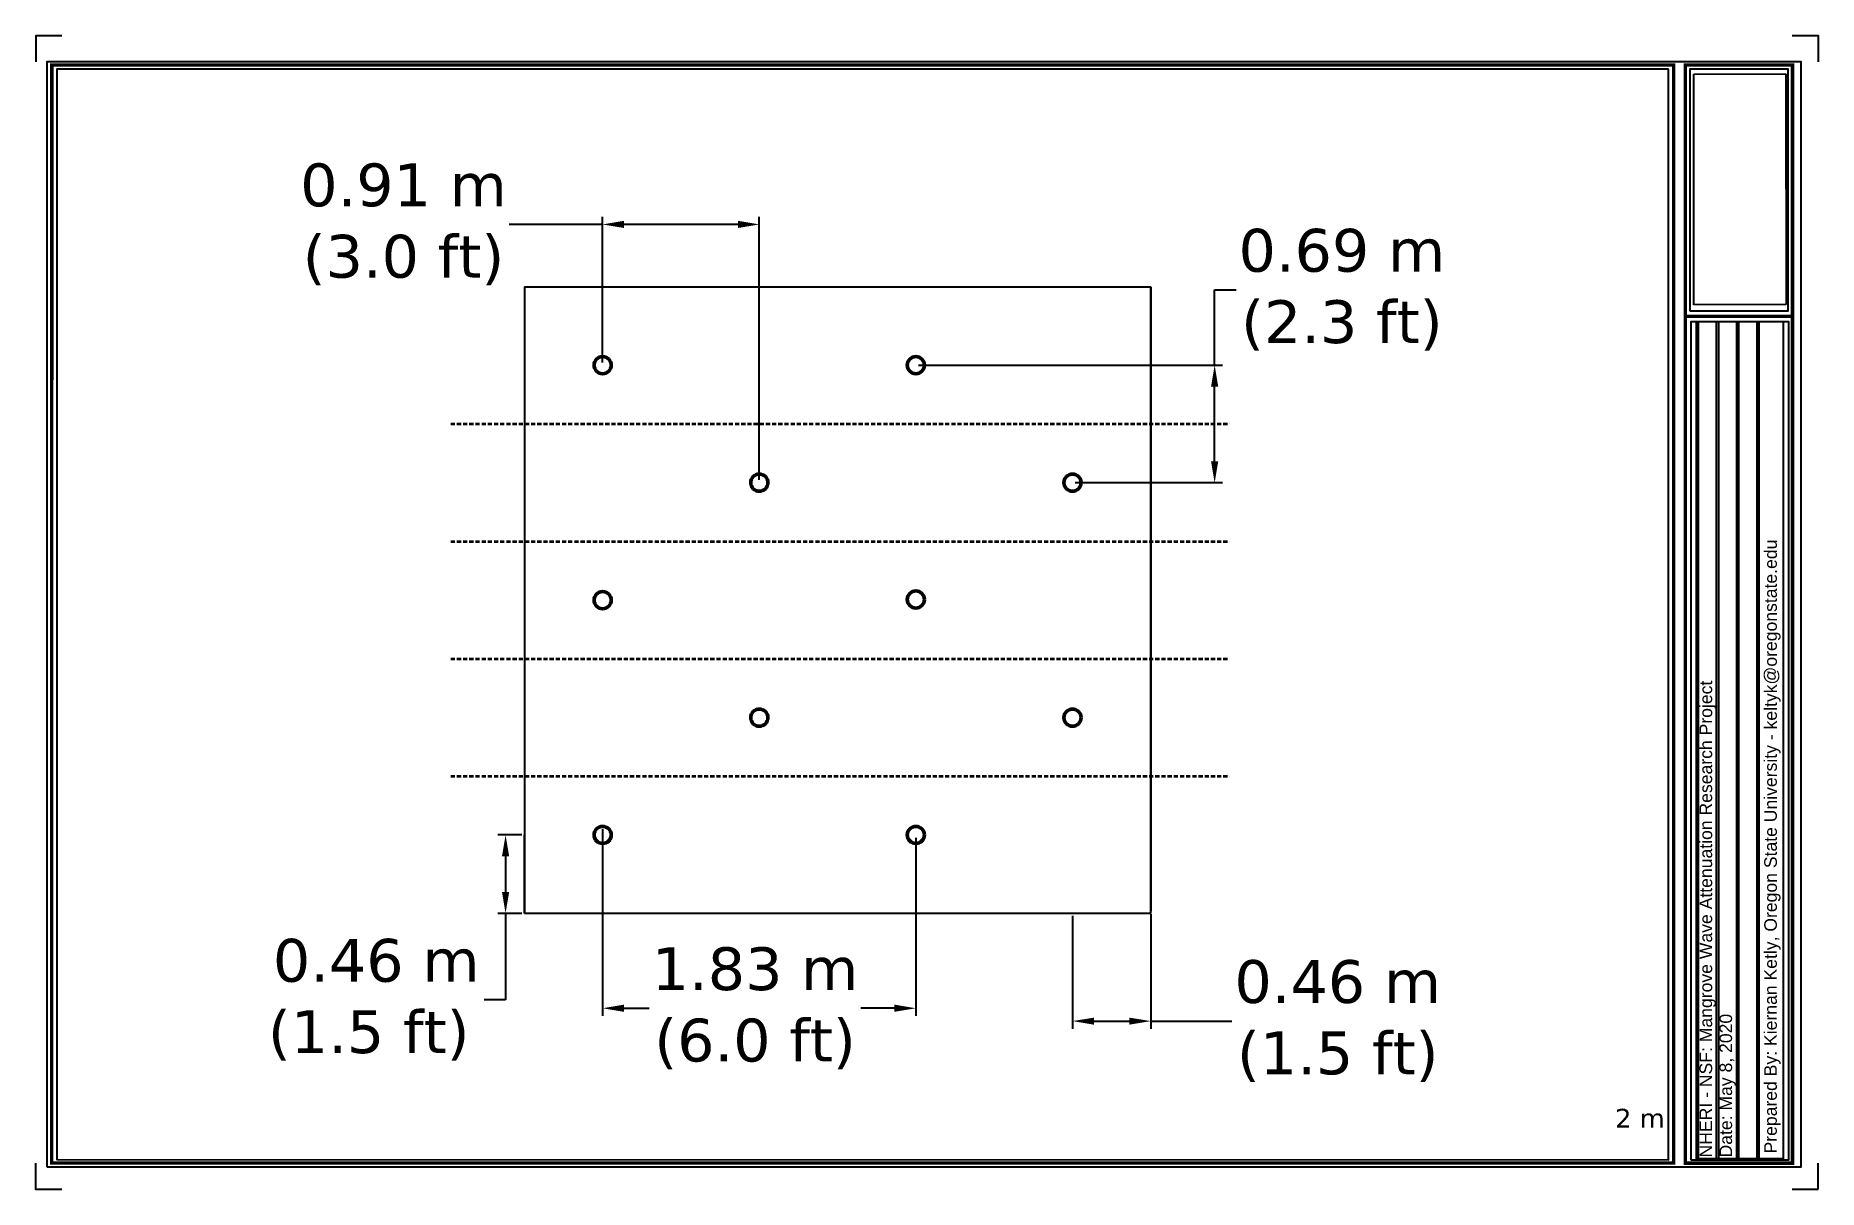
# Paper-space layout 'Mangrove Forest Bay Layout' of a CAD drawing. Header units: feet. Extents: x -9.9 to 37.6, y -9.3 to 21.4.
# The model-space entities are those that its viewports show. They can reach past a viewport. Long polylines and large blocks are cut down to what shows.
import ezdxf
from ezdxf.enums import TextEntityAlignment as Align

# ---------------------------------------------------------------- set-up
doc = ezdxf.new("R2010")
doc.units = ezdxf.units.FT
doc.header["$MEASUREMENT"] = 0
doc.header["$PDMODE"] = 35
doc.linetypes.add('DASHED2', pattern=[0.375, 0.25, -0.125])
for name, color, linetype in [(').5 layer template', 7, 'Continuous'), ('ATM Mangroves', 3, 'Continuous'), ('BRD', 7, 'Continuous'), ('G-ANNO-NPLT', 40, 'Continuous'), ('G-ANNO-SYMB-NPLT', 11, 'Continuous'), ('Slabs', 7, 'Continuous'), ('Viewport', 2, 'Continuous')]:
    doc.layers.add(name, color=color, linetype=linetype)
doc.layers.add('Plot View', color=2, linetype='Continuous', plot=False)
doc.styles.add('_ATM-F2', font='arial.ttf')
doc.styles.get("Standard").update_dxf_attribs({"font": 'verdana.ttf'})
doc.dimstyles.new('Meters', dxfattribs={"dimscale": 0.25, "dimtxt": 1, "dimasz": 0.18, "dimexe": 0.178, "dimexo": 0.0625, "dimgap": 0.09, "dimtad": 0, "dimtih": 1, "dimtoh": 1, "dimzin": 0, "dimdsep": 46, "dimtxsty": 'Standard', "dimcen": 0.09, "dimazin": 0, "dimtfac": 1, "dimtofl": 0, "dimtmove": 0, "dimatfit": 3, "dimfxl": 0.5, "dimfxlon": 1, "dimtolj": 1, "dimtzin": 0, "dimarcsym": 0})
picture_1 = doc.add_image_def('image1.jpg', size_in_pixel=(2000, 800))

# ---------------------------------------------------------------- blocks, each defined once
blk = doc.blocks.new('*D194')
at = {"layer": 'ATM Mangroves', "color": 0, "lineweight": -2, "transparency": 16777216}
for p, q in [((156.313, -468.836), (156.173, -468.836)), ((156.218, -468.961), (156.218, -469.169)), ((156.313, -469.294), (156.173, -469.294)), ((156.218, -469.294), (156.218, -469.799)), ((156.218, -469.799), (156.093, -469.799))]:
    blk.add_line(p, q, dxfattribs=at)
at = {"layer": 'ATM Mangroves', "color": 0, "transparency": 16777216}
for points in [[(156.197, -468.961), (156.239, -468.961), (156.218, -468.836)], [(156.197, -469.169), (156.239, -469.169), (156.218, -469.294)]]:
    blk.add_solid(points, dxfattribs=at)
at = {"layer": 'Defpoints', "color": 0, "transparency": 16777216}
for p in [(156.328, -468.836), (156.218, -469.294), (156.328, -469.294)]:
    blk.add_point(p, dxfattribs=at)
at = {"layer": 'ATM Mangroves', "color": 0, "transparency": 16777216, "insert": (155.419, -469.799), "char_height": 0.25, "attachment_point": 5}
blk.add_mtext('\\A1;{\\H0.8x; }0.46 m\\P(1.5 ft)', dxfattribs=at)
blk = doc.blocks.new('*D191')
at = {"layer": 'ATM Mangroves', "color": 0, "lineweight": -2, "transparency": 16777216}
for p, q in [((160.359, -466.093), (160.359, -465.653)), ((160.359, -465.653), (160.484, -465.653)), ((158.63, -466.093), (160.404, -466.093)), ((160.359, -466.654), (160.359, -466.218)), ((159.544, -466.779), (160.404, -466.779))]:
    blk.add_line(p, q, dxfattribs=at)
at = {"layer": 'ATM Mangroves', "color": 0, "transparency": 16777216}
for points in [[(160.338, -466.218), (160.38, -466.218), (160.359, -466.093)], [(160.338, -466.654), (160.38, -466.654), (160.359, -466.779)]]:
    blk.add_solid(points, dxfattribs=at)
at = {"layer": 'Defpoints', "color": 0, "transparency": 16777216}
for p in [(158.614, -466.093), (159.529, -466.779), (160.359, -466.779)]:
    blk.add_point(p, dxfattribs=at)
at = {"layer": 'ATM Mangroves', "color": 0, "transparency": 16777216, "insert": (161.102, -465.653), "char_height": 0.25, "attachment_point": 5}
blk.add_mtext('\\A1;0.69 m\\P(2.3 ft)', dxfattribs=at)
blk = doc.blocks.new('*D195')
at = {"layer": 'ATM Mangroves', "color": 0, "lineweight": -2, "transparency": 16777216}
for p, q in [((159.529, -469.309), (159.529, -469.968)), ((159.986, -469.298), (159.986, -469.968)), ((159.654, -469.923), (159.861, -469.923)), ((159.986, -469.923), (160.46, -469.923))]:
    blk.add_line(p, q, dxfattribs=at)
at = {"layer": 'ATM Mangroves', "color": 0, "transparency": 16777216}
for points in [[(159.654, -469.903), (159.654, -469.944), (159.529, -469.923)], [(159.861, -469.903), (159.861, -469.944), (159.986, -469.923)]]:
    blk.add_solid(points, dxfattribs=at)
at = {"layer": 'Defpoints', "color": 0, "transparency": 16777216}
for p in [(159.529, -469.294), (159.986, -469.282), (159.986, -469.923)]:
    blk.add_point(p, dxfattribs=at)
at = {"layer": 'ATM Mangroves', "color": 0, "transparency": 16777216, "insert": (161.078, -469.923), "char_height": 0.25, "attachment_point": 5}
blk.add_mtext('\\A1;0.46 m\\P(1.5 ft)', dxfattribs=at)
blk = doc.blocks.new('*D192')
at = {"layer": 'ATM Mangroves', "color": 0, "lineweight": -2, "transparency": 16777216}
for p, q in [((156.785, -466.078), (156.785, -465.226)), ((157.7, -466.763), (157.7, -465.226)), ((156.785, -465.271), (156.24, -465.271)), ((157.575, -465.271), (156.91, -465.271))]:
    blk.add_line(p, q, dxfattribs=at)
at = {"layer": 'ATM Mangroves', "color": 0, "transparency": 16777216}
for points in [[(156.91, -465.25), (156.91, -465.292), (156.785, -465.271)], [(157.575, -465.25), (157.575, -465.292), (157.7, -465.271)]]:
    blk.add_solid(points, dxfattribs=at)
at = {"layer": 'Defpoints', "color": 0, "transparency": 16777216}
for p in [(156.785, -465.271), (156.785, -466.093), (157.7, -466.779)]:
    blk.add_point(p, dxfattribs=at)
at = {"layer": 'ATM Mangroves', "color": 0, "transparency": 16777216, "insert": (155.622, -465.271), "char_height": 0.25, "attachment_point": 5}
blk.add_mtext('\\A1;0.91 m\\P(3.0 ft)', dxfattribs=at)
blk = doc.blocks.new('*D193')
at = {"layer": 'ATM Mangroves', "color": 0, "lineweight": -2, "transparency": 16777216}
for p, q in [((156.785, -468.802), (156.785, -469.892)), ((158.614, -468.852), (158.614, -469.892)), ((156.91, -469.848), (157.057, -469.848)), ((158.489, -469.848), (158.293, -469.848))]:
    blk.add_line(p, q, dxfattribs=at)
at = {"layer": 'ATM Mangroves', "color": 0, "transparency": 16777216}
for points in [[(156.91, -469.827), (156.91, -469.869), (156.785, -469.848)], [(158.489, -469.827), (158.489, -469.869), (158.614, -469.848)]]:
    blk.add_solid(points, dxfattribs=at)
at = {"layer": 'Defpoints', "color": 0, "transparency": 16777216}
for p in [(156.785, -468.786), (158.614, -468.836), (158.614, -469.848)]:
    blk.add_point(p, dxfattribs=at)
at = {"layer": 'ATM Mangroves', "color": 0, "transparency": 16777216, "insert": (157.675, -469.848), "char_height": 0.25, "attachment_point": 5}
blk.add_mtext('\\A1;1.83 m\\P(6.0 ft)', dxfattribs=at)

msp = doc.modelspace()

# ---------------------------------------------------------------- linework, layer by layer
at = {"color": 0, "linetype": 'DASHED2', "lineweight": 35, "ltscale": 2, "transparency": 33554687}
for p, q in [((155.898, -466.436), (160.446, -466.436)), ((155.898, -467.122), (160.446, -467.122)), ((155.898, -467.808), (160.446, -467.808)), ((155.898, -468.493), (160.446, -468.493))]:
    msp.add_line(p, q, dxfattribs=at)
at = {"layer": 'ATM Mangroves', "color": 7, "transparency": 33554687}
for p, q in [((156.328, -465.636), (156.328, -469.294)), ((156.328, -465.636), (156.328, -466.093)), ((159.986, -465.636), (159.986, -466.081)), ((156.328, -469.294), (156.328, -468.836)), ((159.986, -469.282), (159.986, -468.837))]:
    msp.add_line(p, q, dxfattribs=at)
at = {"layer": 'ATM Mangroves', "color": 7, "lineweight": 50, "ltscale": 1.5, "transparency": 33554687}
for centre in [(156.785, -466.093), (158.614, -466.093), (157.7, -466.779), (159.529, -466.779), (156.785, -467.465), (158.614, -467.461), (157.7, -468.151), (159.529, -468.151), (156.785, -468.836), (158.614, -468.836)]:
    msp.add_circle(centre, 0.05, dxfattribs=at)
at = {"layer": 'ATM Mangroves', "color": 7, "transparency": 33554687}
for centre, start, end in [((159.986, -465.636), 270, 270.0009), ((159.986, -467.46), 89.9983, 90), ((159.986, -467.46), 270, 270.0017), ((159.986, -469.282), 89.9983, 90)]:
    msp.add_arc(centre, 0.05, start, end, dxfattribs=at)
at = {"layer": 'Slabs', "color": 0, "transparency": 33554687}
for p, q in [((156.328, -465.636), (159.986, -465.636)), ((159.986, -465.636), (159.986, -469.282)), ((159.986, -469.294), (156.328, -469.294))]:
    msp.add_line(p, q, dxfattribs=at)
msp.add_lwpolyline([(159.986, -469.294), (159.986, -465.636)], dxfattribs=at)

# ---------------------------------------------------------------- dimensions: what is measured, and where the dimension line sits
at = {"layer": 'ATM Mangroves', "color": 7, "transparency": 33554687}
for base, p1, p2, text, picture, middle in [((156.7854, -465.2708), (157.6998, -466.7789), (156.7854, -466.0931), '<>\\P(3.0 ft)', '*D192', (155.6216, -465.2708)), ((158.614, -469.848), (156.785, -468.786), (158.614, -468.836), '<>\\P(6.0 ft)', '*D193', (157.675, -469.848)), ((159.986, -469.923), (159.529, -469.294), (159.986, -469.282), '<>\\P(1.5 ft)', '*D195', (161.078, -469.923))]:
    dim = msp.add_linear_dim(base=base, p1=p1, p2=p2, text=text, dimstyle='Meters', override={"dimasz": 0.5, "dimpost": ' m', "dimfxlon": 0}, dxfattribs=at)
    dim.commit()
    dim.dimension.update_dxf_attribs({"geometry": picture, "text_midpoint": middle, "dimtype": 160})
for base, p1, p2, text, picture, middle in [((160.359, -466.779), (158.614, -466.093), (159.529, -466.779), '<>\\P(2.3 ft)', '*D191', (161.102, -465.653)), ((156.218, -469.294), (156.328, -468.836), (156.328, -469.294), '{\\H0.8x; }<>\\P(1.5 ft)', '*D194', (155.419, -469.799))]:
    dim = msp.add_linear_dim(base=base, p1=p1, p2=p2, angle=90, text=text, dimstyle='Meters', override={"dimasz": 0.5, "dimpost": ' m', "dimfxlon": 0}, dxfattribs=at)
    dim.commit()
    dim.dimension.update_dxf_attribs({"geometry": picture, "text_midpoint": middle, "dimtype": 160})

psp = doc.layouts.new('Mangrove Forest Bay Layout')

# ---------------------------------------------------------------- linework, layer by layer
at = {"layer": 'BRD', "color": 25, "linetype": 'Continuous', "const_width": 0.0921}
for points in [[(-9.476, -8.623), (33.702, -8.625), (33.703, 20.602), (-9.474, 20.604)], [(36.866, -8.628), (36.867, 20.602), (34.017, 20.602), (34.016, -8.628)]]:
    psp.add_lwpolyline(points, close=True, dxfattribs=at)
at = {"layer": 'BRD', "color": 85}
psp.add_lwpolyline([(33.564, 20.494), (-9.34, 20.495), (-9.341, -8.535), (33.563, -8.537), (33.564, 20.494)], dxfattribs=at)
for points in [[(34.146, 14.055), (34.146, 20.503), (36.74, 20.503), (36.739, 14.055)], [(34.168, -8.546), (34.169, 13.776), (36.763, 13.775), (36.762, -8.546)]]:
    psp.add_lwpolyline(points, close=True, dxfattribs=at)
at = {"layer": 'BRD', "color": 25, "const_width": 0.0921}
psp.add_lwpolyline([(34.016, 13.915), (36.867, 13.915)], dxfattribs=at)
at = {"layer": 'G-ANNO-SYMB-NPLT'}
for points in [[(34.308, -8.51), (34.309, 13.776)], [(34.364, -8.51), (34.365, 13.776)], [(34.847, -8.51), (34.848, 13.775)], [(34.903, -8.51), (34.903, 13.775)], [(35.385, -8.51), (35.386, 13.775)], [(35.441, -8.51), (35.442, 13.775)], [(35.924, -8.51), (35.925, 13.775)], [(35.98, -8.51), (35.981, 13.775)], [(36.623, 13.775), (36.622, -8.51)], [(36.622, -8.51), (34.308, -8.51)]]:
    psp.add_lwpolyline(points, dxfattribs=at)
at = {"layer": 'Plot View', "linetype": 'Continuous'}
for points in [[(-9.205, 21.384), (-9.902, 21.384), (-9.903, 20.686)], [(37.555, 20.685), (37.555, 21.383), (36.857, 21.383)], [(-9.904, -8.626), (-9.904, -9.324), (-9.206, -9.324)], [(37.554, -9.325), (37.554, -8.627)], [(36.856, -9.325), (37.554, -9.325)]]:
    psp.add_lwpolyline(points, dxfattribs=at)
at = {"layer": 'Plot View'}
psp.add_lwpolyline([(-9.61, -8.723), (37.1, -8.725), (37.101, 20.689), (-9.609, 20.69)], close=True, dxfattribs=at)

# ---------------------------------------------------------------- texts
at = {"transparency": 33554687}
psp.add_text('2 m', height=0.5, dxfattribs=at).set_placement((32.806, -7.832), align=Align.BOTTOM_CENTER)
at = {"layer": 'G-ANNO-NPLT', "color": 18, "true_color": 0x000000, "char_height": 0.335, "attachment_point": 7, "rotation": 89.9979, "style": '_ATM-F2'}
for s, insert, width in [('Prepared By: Kiernan Ketly, Oregon State University - keltyk@oregonstate.edu', (36.551, -8.371), 22.25217), ('NHERI - NSF: Mangrove Wave Attenuation Research Project', (34.828, -8.477), 13.97968), ('Date: May 8, 2020', (35.359, -8.477), 13.97968)]:
    psp.add_mtext(s, dxfattribs=dict(at, insert=insert, width=width))

# ---------------------------------------------------------------- pictures from other files: only their frames are drawn
at = {"layer": 'Viewport'}
image = psp.add_image(picture_1, insert=(36.701, 14.225), size_in_units=(6.141, 2.457), rotation=90.0728, dxfattribs=at)
image.dxf.flags = 7

# ---------------------------------------------------------------- viewports
at = {"layer": ').5 layer template', "transparency": 33554687, "view_target_point": (100.08, -486.226)}
psp.add_viewport(center=(12.111, 5.98), size=(42.904, 29.03282), view_center_point=(58.223, 18.678), view_height=6.36881, dxfattribs=at)

doc.saveas('drawing.dxf')
